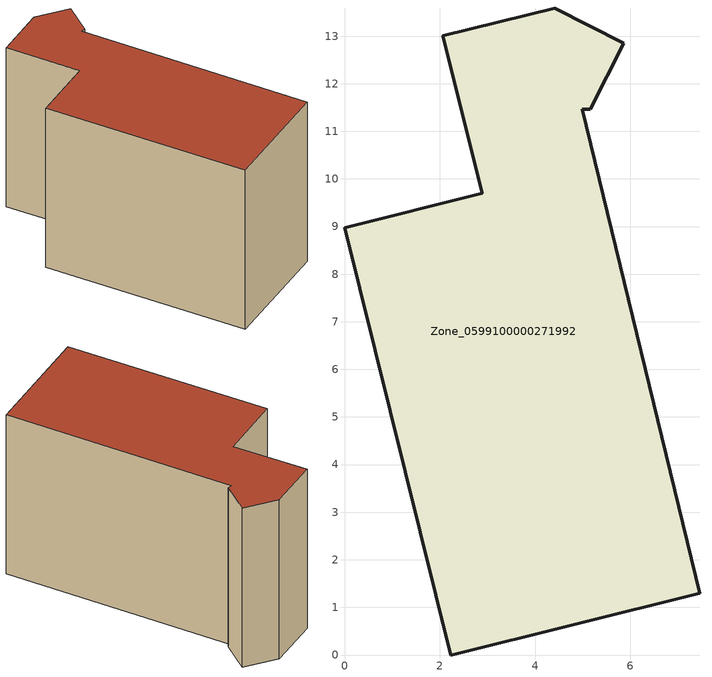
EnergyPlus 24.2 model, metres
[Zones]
Zone_0599100000271992
 floor ground (C_G): 4.41,13.59 5.86,12.85 5.16,11.46 4.99,11.46 7.46,1.3 2.23,0 0,8.98 2.89,9.7 2.06,13.01 z0
 wall outside (C_F): 2.23,0 7.46,1.3 4.99,11.46 5.16,11.46 5.86,12.85 4.41,13.59 2.06,13.01 2.89,9.7 0,8.98 2.23,0 z0:8.03
 roof outside (C_R): 7.46,1.3 4.99,11.46 5.16,11.46 5.86,12.85 4.41,13.59 2.06,13.01 2.89,9.7 0,8.98 2.23,0 z8.03
[BUILDING]
Pand.0599100000271992: North Axis=0; Terrain=City; Loads Convergence Tolerance Value=0.04; Temperature Convergence Tolerance Value=0.4; Solar Distribution=FullExterior; Maximum Number of Warmup Days=25; Minimum Number of Warmup Days=1
[Site:Location]
Rotterdam.The.Hague.AP_ZH_NLD Design_Conditions: Latitude=51.96; Longitude=4.45; Time Zone=1; Elevation=-4.5
[SITE:GROUNDTEMPERATURE:BUILDINGSURFACE]
18, 18, 18, 18, 18, 18, 18, 18, 18, 18, 18, 18
[MATERIAL] Thermal Absorptance=0.9; Solar Absorptance=0.7; Visible Absorptance=0.7
Name | Roughness | Thickness | Conductivity | Density | Specific Heat
G.TI.1975-1991 | MediumSmooth | 0.15 | 0.288461 | 540 | 1210
F.TI.1975-1991 | Rough | 0.3 | 0.230769 | 1920 | 840
R.TI.1975-1991 | MediumRough | 0.2 | 0.153846 | 1500 | 1000
[CONSTRUCTION]
C_G: G.TI.1975-1991
C_F: F.TI.1975-1991
C_R: R.TI.1975-1991
[ZONE]
Zone_0599100000271992: Type=1; Multiplier=1; Ceiling Height=Autocalculate; Volume=Autocalculate; Floor Area=autocalculate; Part of Total Floor Area=Yes
[ZONEINFILTRATION:DESIGNFLOWRATE]
Infil_Zone_0599100000271992: Zone or ZoneList or Space or SpaceList=Zone_0599100000271992; Schedule=AlwaysOn; Design Flow Rate Calculation Method=Flow/Area; Flow Rate per Floor Area=0.003; Constant Term Coefficient=1; Temperature Term Coefficient=0; Velocity Term Coefficient=0; Velocity Squared Term Coefficient=0
[HVACTEMPLATE:ZONE:IDEALLOADSAIRSYSTEM]
Zone_0599100000271992: Maximum Heating Supply Air Temperature=50; Minimum Cooling Supply Air Temperature=13; Maximum Heating Supply Air Humidity Ratio=0.0156; Minimum Cooling Supply Air Humidity Ratio=0.0077; Heating Limit=NoLimit; Cooling Limit=NoLimit; Dehumidification Control Type=ConstantSensibleHeatRatio; Cooling Sensible Heat Ratio=0.7; Dehumidification Setpoint=60; Humidification Control Type=None; Humidification Setpoint=30; Outdoor Air Method=None; Outdoor Air Flow Rate per Person=0.00944; Outdoor Air Flow Rate per Zone Floor Area=0; Outdoor Air Flow Rate per Zone=0; Demand Controlled Ventilation Type=None; Outdoor Air Economizer Type=NoEconomizer; Heat Recovery Type=None; Sensible Heat Recovery Effectiveness=0.7; Latent Heat Recovery Effectiveness=0.65
[ZONECONTROL:THERMOSTAT]
ThermostatControl_Zone_0599100000271992: Zone or ZoneList=Zone_0599100000271992; Control Type Schedule=DualSetpointControlType; Control 1=Thermostat_Zone_0599100000271992; Temperature Difference Between Cutout And Setpoint=0
[THERMOSTATSETPOINT:DUALSETPOINT]
Thermostat_Zone_0599100000271992: Heating Setpoint Temperature Schedule=HeatingSetpoint_Zone_0599100000271992; Cooling Setpoint Temperature Schedule=CoolingSetpoint_Zone_0599100000271992
[SCHEDULE:COMPACT]
HeatingSetpoint_Zone_0599100000271992: Through: 12/31, For: AllDays, Until: 24:00, 21
CoolingSetpoint_Zone_0599100000271992: Through: 12/31, For: AllDays, Until: 24:00, 24
DualSetpointControlType: Through: 12/31, For: AllDays, Until: 24:00, 4
AlwaysOn: Through: 12/31, For: AllDays, Until: 24:00, 1
